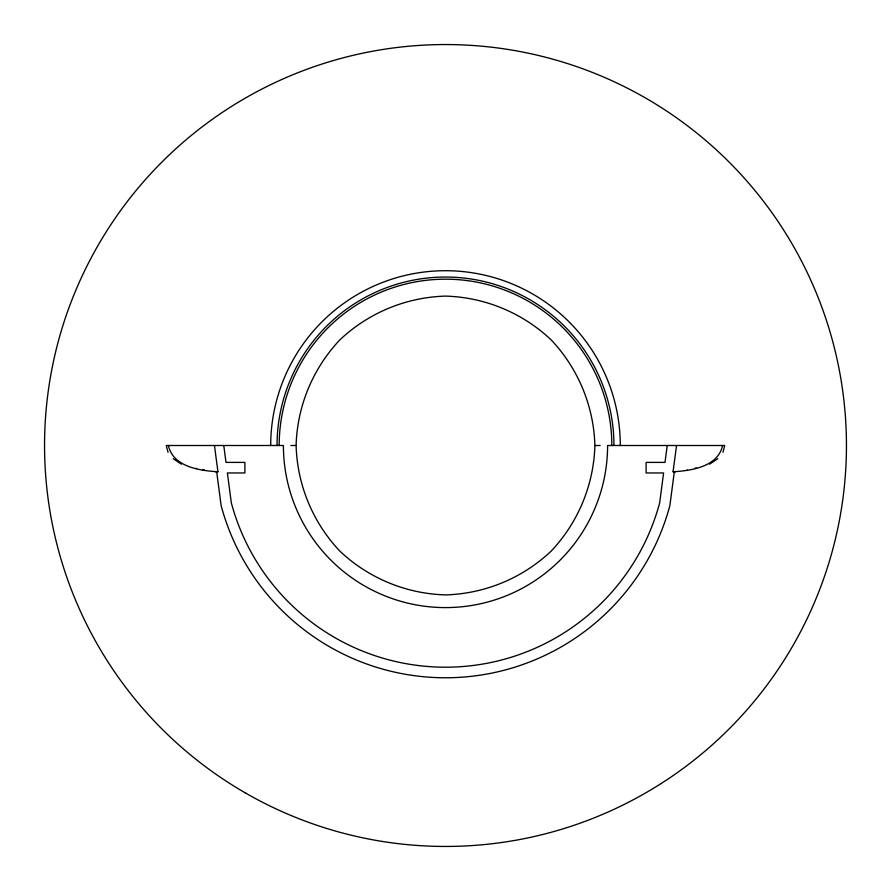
<?xml version="1.0" encoding="UTF-8"?>
<svg xmlns="http://www.w3.org/2000/svg" width="891" height="891" viewBox="0 0 891 891"><rect width="100%" height="100%" fill="white"/><g stroke="black" fill="none" stroke-linecap="round" stroke-linejoin="round"><path stroke-width="1.34" d="M296.102 445.5C297.238 406.084 312.797 368.54 339.861 339.861C368.54 312.797 406.084 297.238 445.5 296.102C484.916 297.238 522.46 312.797 551.139 339.861C578.203 368.54 593.762 406.084 594.898 445.5C593.762 484.916 578.203 522.46 551.139 551.139C522.46 578.203 484.916 593.762 445.5 594.898C406.084 593.762 368.54 578.203 339.861 551.139C312.797 522.46 297.238 484.916 296.102 445.5L290.822 445.5M667.225 445.5L664.998 462.396L646.109 462.396L646.109 472.954L663.606 472.954L659.663 502.892A221.725 221.725 0 0 1 231.337 502.892L227.394 472.954L244.891 472.954L244.891 462.396L226.002 462.396L223.775 445.5M214.464 445.5L217.927 471.74L215.611 471.729L216.68 471.807L221.135 505.62A232.284 232.284 0 0 0 669.865 505.62L674.32 471.807L675.389 471.729L673.073 471.74L676.536 445.5M722.579 445.5C718.113 466.739 691.327 470.771 673.073 471.74M722.957 452.327L724.728 445.5L607.595 445.5A162.095 162.095 0 0 1 445.5 607.595A162.095 162.095 0 0 1 283.405 445.5L166.272 445.5L168.043 452.327M709.57 464.166L717.79 458.698M695.058 468.354L695.726 468.098M695.971 468.354L696.528 468.143M687.084 470.103L687.384 470.114M594.898 445.5L600.178 445.5M217.927 471.74C199.673 470.771 172.887 466.739 168.421 445.5M202.914 469.98L204.384 470.248L203.616 470.036M195.942 468.354L196.666 468.51M173.21 458.698L181.43 464.166M270.708 445.5A174.792 174.792 0 0 1 445.5 270.708A174.792 174.792 0 0 1 620.292 445.5M279.184 445.5A166.316 166.316 0 0 1 445.5 279.184A166.316 166.316 0 0 1 611.816 445.5M277.045 445.5A168.455 168.455 0 0 1 445.5 277.045A168.455 168.455 0 0 1 613.955 445.5M245.025 792.734A400.95 400.95 0 0 0 846.45 445.5A400.95 400.95 0 0 0 245.025 98.266A400.95 400.95 0 0 0 245.025 792.734"/></g></svg>
